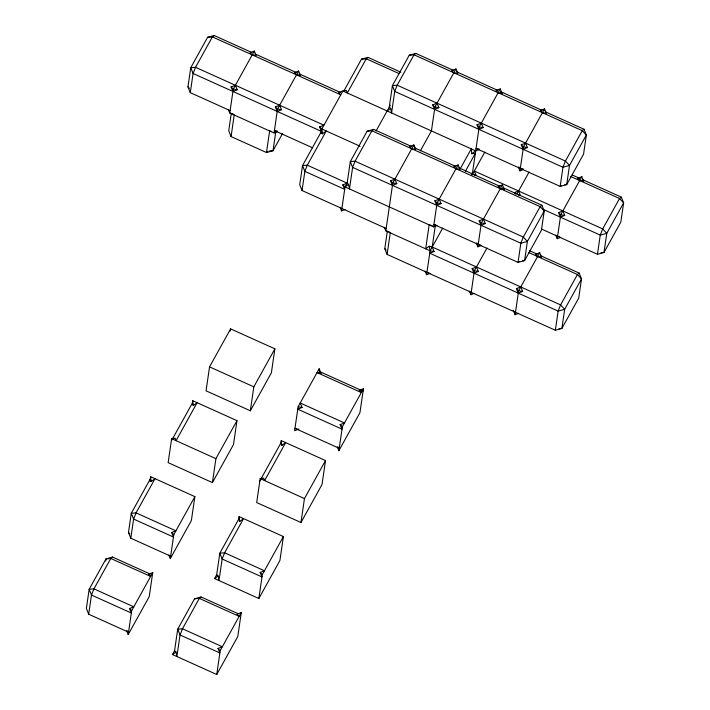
<?xml version="1.0" encoding="UTF-8"?>
<svg xmlns="http://www.w3.org/2000/svg" width="710" height="710" viewBox="0 0 710 710"><rect width="100%" height="100%" fill="white"/><g stroke="black" fill="none" stroke-linecap="round" stroke-linejoin="round"><path stroke-width="1.06" d="M127.063 630.782L128.537 632.184L88.697 614.221L91.492 595.06L93.942 588.865L110.787 558.468L112.544 557.066L150.396 574.133M105.701 560.998L106.012 558.868L112.544 557.066M230.129 110.618L190.289 92.655L187.964 86.86L190.759 67.698L207.604 37.302L214.136 35.5L251.988 52.567M190.289 92.655L193.084 73.494L195.534 67.299L212.379 36.902L214.136 35.5M130.809 538.224L128.483 532.429L131.279 513.268L150.236 479.072L151.15 481.531L155.011 478.673L136.054 512.868L133.604 519.063L130.809 538.224L170.657 556.187M149.925 481.203L150.582 476.676L194.859 496.636L191.363 520.59L170.302 558.584L168.811 554.989M126.691 630.986L128.19 634.58L131.687 610.627L152.739 572.633L148.417 574.328L150.635 576.431L110.787 558.468L106.012 558.868L89.167 589.264L86.371 608.426L88.697 614.221M192.348 403.085L193.262 405.543L197.123 402.685L176.062 440.679L175.148 438.221L171.642 438.682L168.146 462.636L212.414 482.596L233.475 444.593L236.971 420.648L192.694 400.688L192.348 403.085L171.82 440.129M152.739 572.633L149.251 596.577L128.19 634.58M231.256 113.529L228.744 130.773L231.07 136.569L266.481 152.535L273.013 150.733L282.491 133.631M231.07 136.569L234.211 115.011L232.809 113.786L229.783 113.014L228.283 109.42M170.302 558.584L173.799 534.639L194.859 496.636M209.548 366.866L206.06 390.82L250.328 410.779L271.389 372.786L274.885 348.832L230.608 328.872L209.548 366.866L253.825 386.826L250.328 410.779M194.558 598.787L199.332 598.388L239.181 616.351L236.962 614.256L241.285 612.553L237.797 636.506L216.736 674.5L172.468 654.54L174.571 650.742L177.713 629.184L194.558 598.787L201.09 596.986L237.948 613.6M230.288 331.046L230.608 328.872M212.414 482.596L215.911 458.642L236.971 420.648M254.331 51.067L250.009 52.771L252.227 54.874L256.204 55.566L254.331 51.067L233.279 89.069L229.783 113.014L274.06 132.974L277.548 109.029L298.608 71.035L300.481 75.526L296.505 74.834L294.277 72.731L298.608 71.035M275.844 131.332L273.013 150.733L269.196 151.052M216.683 574.745L219.825 553.197L238.782 518.992L239.128 516.605L283.405 536.565L279.909 560.509L258.848 598.503L214.58 578.543L216.683 574.745L218.085 575.97L219.008 580.54L222.15 558.992L224.608 552.797L243.557 518.602L239.696 521.459L238.782 518.992M216.736 674.5L220.233 650.555L241.285 612.553M302.052 190.537L304.847 171.376L307.297 165.181L326.254 130.986L322.384 133.844L319.598 126.886L323.929 125.191L195.534 67.299L190.759 67.698L193.084 73.494L321.47 131.385L302.522 165.581L299.726 184.742L302.052 190.537L386.169 228.46M280.894 443.005L281.808 445.463L285.668 442.605L264.608 480.599L263.694 478.141L260.188 478.602L256.692 502.556L300.969 522.516L322.02 484.522L325.517 460.568L281.24 440.608L280.894 443.005L259.833 480.998M321.16 133.516L321.825 128.989L342.877 90.995L346.391 90.525L347.305 92.992L366.262 58.788L368.011 57.386L400.884 72.207M258.848 598.503L262.345 574.559L283.405 536.565M337.383 447.105L338.874 450.699L359.934 412.705L363.431 388.752L359.1 390.456L361.319 392.559L317.05 372.59L321.026 373.291L319.154 368.792L298.102 406.794L294.606 430.739L298.928 429.035M345.007 209.539L341.545 210.897L345.042 186.943L347.669 182.195M318.923 370.389L319.154 368.792M300.969 522.516L304.457 498.562L325.517 460.568M338.874 450.699L342.371 426.754L363.431 388.752M540.346 255.591L579.191 273.101L581.517 278.897L578.721 298.058L561.876 328.455L555.344 330.256L387.101 254.411L384.784 248.615L387.296 231.371M387.101 254.411L390.243 232.853L388.84 231.629M413.628 146.562L413.859 144.964L409.537 146.659L411.756 148.763L415.732 149.455L413.859 144.964L392.808 182.958L385.823 230.856L430.091 250.816L434.067 251.509L432.195 247.018L435.372 225.248M430.056 273.403L426.595 274.77L430.091 250.816L429.177 246.246L425.663 248.82L429.159 224.875L432.177 225.647M411.525 146.455L373.664 129.389L367.132 131.199L350.287 161.596L347.146 183.144L342.815 184.849L345.042 186.943L433.588 226.872L437.076 202.918L458.136 164.924L460.009 169.415L456.033 168.723L453.814 166.619L458.136 164.924M472.203 174.829L479.197 126.93L500.248 88.927L502.121 93.427L498.145 92.735L495.926 90.632L500.248 88.927M474.333 293.372L470.872 294.73L474.369 270.776L486.998 247.985M481.318 245.474L477.857 246.832L481.353 222.878L502.414 184.884L504.278 189.384L500.301 188.682L498.083 186.588L502.414 184.884M523.43 169.477L519.968 170.835L523.465 146.89L544.526 108.896L546.398 113.387L542.413 112.695L540.195 110.591L544.526 108.896L544.286 110.485M518.611 313.332L515.14 314.69L518.637 290.736L539.698 252.742L541.57 257.242L537.585 256.541L535.367 254.446L539.698 252.742M560.722 237.335L557.261 238.693L560.749 214.748L581.809 176.754L583.682 181.245L579.706 180.553L577.478 178.45L581.809 176.754M555.344 330.256L558.131 311.104L560.589 304.909L577.434 274.513L579.191 273.101M597.456 254.269L600.252 235.108L602.701 228.913L619.546 198.516L621.303 197.114L623.628 202.909L620.833 222.07L603.988 252.467L597.456 254.269L541.508 229.046M343.587 91.483L361.479 59.187L368.011 57.386M415.785 53.401L409.253 55.203L392.399 85.599L389.257 107.157L390.66 108.373L391.583 112.952L394.724 91.395L397.183 85.2L414.028 54.803L415.785 53.401L453.637 70.468M376.096 130.906L390.314 105.257M253.825 386.826L274.885 348.832M455.98 68.968L451.649 70.672L453.867 72.766L457.852 73.467L455.98 68.968L434.919 106.97L431.423 130.915L420.373 150.866M460.213 168.829L471.271 148.878L471.839 153.733L475.354 153.271L465.352 171.323M471.502 174.332L472.558 172.432M430.091 250.816L442.729 228.017M472.736 173.879L484.841 152.029M517.004 193.839L529.11 171.989M267.652 151.594L266.481 152.535L269.631 130.977L271.646 131.501M373.664 129.389L371.916 130.8L355.062 161.197L352.613 167.391L349.471 188.94L348.548 184.369L347.146 183.144L307.297 165.181L302.522 165.581L304.847 171.376L344.687 189.339L342.815 184.849M561.335 185.47L560.172 186.41L566.704 184.6L583.549 154.203L586.345 135.051L584.019 129.255L582.262 130.658L565.417 161.055L562.959 167.249L560.172 186.41L476.046 148.479L479.028 149.002M519.223 261.466L518.052 262.398L524.583 260.597L541.437 230.2L544.224 211.039L541.908 205.243L540.15 206.645L523.305 237.042L520.847 243.237L518.052 262.398L433.934 224.475L435.922 224.821M201.09 596.986L199.332 598.388L182.488 628.785L180.038 634.98L176.888 656.537L175.974 651.957L174.571 650.742M471.839 153.733L475.7 150.875L479.161 149.517M387.154 110.955L390.66 108.373M345.042 186.943L348.548 184.369M214.58 578.543L218.085 575.97M172.468 654.54L175.974 651.957M231.052 86.966L235.383 85.271L237.255 89.762L232.924 91.457L231.052 86.966L233.279 89.069L237.255 89.762M275.329 106.926L279.651 105.231L281.524 109.722L277.202 111.426L275.329 106.926L277.548 109.029L281.524 109.722M274.06 132.974L277.521 131.616M432.701 104.867L437.023 103.163L438.895 107.663L434.573 109.358L432.701 104.867L434.919 106.97L438.895 107.663M476.969 124.827L481.3 123.132L483.173 127.623L478.842 129.326L476.969 124.827L479.197 126.93L483.173 127.623M390.589 180.855L394.911 179.16L396.783 183.65L392.461 185.354L390.589 180.855L392.808 182.958L396.783 183.65M521.246 144.787L525.569 143.092L527.441 147.582L523.119 149.286L521.246 144.787L523.465 146.89L527.441 147.582M434.857 200.823L439.188 199.119L441.061 203.61L436.73 205.314L434.857 200.823L437.076 202.918L441.061 203.61M433.588 226.872L437.049 225.505M479.135 220.783L483.457 219.079L485.329 223.579L481.007 225.274L479.135 220.783L481.353 222.878L485.329 223.579M434.067 251.509L429.745 253.213L558.131 311.104L564.672 309.294L581.517 278.897L577.434 274.513L528.533 252.458M558.53 212.645L562.861 210.95L564.725 215.441L560.403 217.145L558.53 212.645L560.749 214.748L564.725 215.441M472.141 268.682L476.472 266.978L478.345 271.477L474.014 273.173L472.141 268.682L474.369 270.776L478.345 271.477M516.418 288.642L520.741 286.938L522.613 291.437L518.291 293.132L516.418 288.642L518.637 290.736L522.613 291.437M302.078 407.487L297.747 409.182L342.025 429.151L340.152 424.651L344.474 422.956L300.206 402.987L302.078 407.487L298.102 406.794M171.58 532.535L175.902 530.84L136.054 512.868L131.279 513.268L133.604 519.063L173.453 537.035L171.58 532.535L173.799 534.639M129.46 608.532L133.791 606.828L93.942 588.865L89.167 589.264L91.492 595.06L131.332 613.023L129.46 608.532L131.687 610.627M260.126 572.455L264.448 570.76L224.608 552.797L219.825 553.197L222.15 558.992L261.999 576.955L260.126 572.455L262.345 574.559M218.014 648.452L222.337 646.748L182.488 628.785L177.713 629.184L180.038 634.98L219.878 652.943L218.014 648.452L220.233 650.555M207.604 37.302L212.379 36.902L340.773 94.794L338.555 92.691L342.877 90.995L475.7 150.875M361.479 59.187L366.262 58.788L399.135 73.609M409.253 55.203L414.028 54.803L582.262 130.658L586.345 135.051L569.5 165.448L566.704 184.6L564.787 184.76M367.132 131.199L371.916 130.8L540.15 206.645L544.224 211.039L527.379 241.436L524.583 260.597L522.675 260.756M601.121 252.707L603.988 252.467L606.784 233.306L623.628 202.909L619.546 198.516L570.645 176.47M559.01 328.695L561.876 328.455L564.672 309.294L560.589 304.909L432.195 247.018L429.177 246.246M521.317 168.616L523.305 168.962M577.478 178.45L579.475 178.796M277.388 131.101L274.406 130.578L312.64 147.822M474.191 175.175L476.179 175.521L474.316 171.03L602.701 228.913L606.784 233.306L600.252 235.108L543.301 209.432M518.469 195.135L520.457 195.481L518.584 190.99L514.262 192.685L515.735 194.087M557.607 236.306L559.595 236.652M480.2 244.781L478.212 244.435L476.729 243.033M426.95 272.374L428.938 272.72M296.94 428.689L294.952 428.343L339.229 448.303L337.747 446.909M387.837 231.371L385.823 230.856L384.323 227.262M456.636 71.817L497.887 90.418M500.905 91.776L542.165 110.378M545.173 111.736L584.019 129.255M572.402 175.059L579.449 178.237M582.457 179.595L621.303 197.114M254.988 53.916L296.248 72.518M299.265 73.884L340.516 92.477M414.516 147.813L455.776 166.415M458.793 167.773L500.044 186.375M503.053 187.733L541.908 205.243M319.598 126.886L321.825 128.989L360.059 146.224M529.287 250.603L537.337 254.233M319.811 371.641L363.076 391.148M171.642 438.682L215.911 458.642M260.188 478.602L304.457 498.562M500.639 92.025L502.121 93.427M582.2 179.843L583.682 181.245M518.841 167.045L520.323 168.439M502.804 187.981L504.278 189.384M298.999 74.124L300.481 75.526M319.544 371.889L321.026 373.291M340.152 424.651L342.371 426.754M384.784 248.615L386.142 250.071M187.964 86.86L189.321 88.324M128.483 532.429L129.841 533.893M555.761 235.099L557.261 238.693M518.477 167.24L519.968 170.835M513.277 310.199L515.14 314.69M476.366 243.237L477.857 246.832M469.372 291.135L470.872 294.73M425.104 271.167L426.595 274.77M340.046 207.302L341.545 210.897M321.825 128.989L322.384 133.844M281.24 440.608L281.808 445.463M239.128 516.605L239.696 521.459M192.694 400.688L193.262 405.543M150.582 476.676L151.15 481.531M569.5 165.448L562.959 167.249L394.724 91.395L392.399 85.599L397.183 85.2L565.417 161.055L569.5 165.448M527.379 241.436L520.847 243.237L352.613 167.391L350.287 161.596L355.062 161.197L523.305 237.042L527.379 241.436"/></g></svg>
